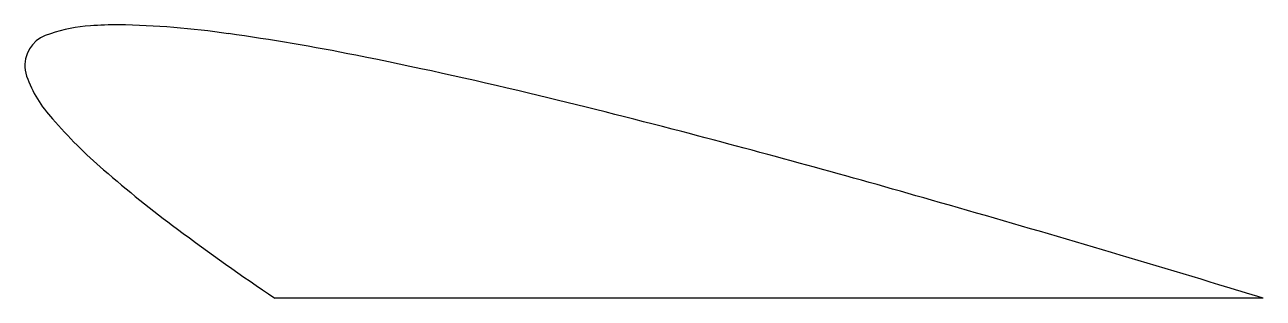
# Model space of a CAD drawing. Header units: millimetres. Extents: x -14.3 to 9.5, y 9.5 to 14.8.
import ezdxf

# ---------------------------------------------------------------- set-up
doc = ezdxf.new("R2010")
doc.units = ezdxf.units.MM

msp = doc.modelspace()

# ---------------------------------------------------------------- linework, layer by layer
msp.add_line((9.5, 9.5), (-9.5, 9.5))
for centre, radius, start, end in [((-13.673, 13.96), 0.633, 102.6302, 177.1096), ((-12.881, 11.893), 2.841, 93.2868, 109.1256), ((-12.523, 8.096), 6.654, 89.8061, 94.4905), ((-12.744, -1.512), 16.263, 81.6758, 89.1407), ((-16.173, -27.022), 42.002, 78.6979, 82.0851), ((-24.476, -69.014), 84.807, 76.46087, 78.75697), ((-13.493, 14.002), 0.812, 180.711, 197.0243), ((-11.972, 14.597), 2.444, 199.915, 222.5934), ((-38.061, -126.196), 143.581, 75.32119, 76.53274), ((-6.717, 19.049), 9.329, 220.8815, 229.3893), ((-59.407, -207.434), 227.577, 74.05162, 75.30514), ((2.783, 29.899), 23.75, 229.027, 233.4152), ((-96.03, -335.933), 361.193, 73.15312, 74.06658), ((17.581, 49.679), 48.453, 233.305, 236.0192), ((-123.61, -427.846), 457.154, 73.07198, 73.18345)]:
    msp.add_arc(centre, radius, start, end)

doc.saveas('drawing.dxf')
